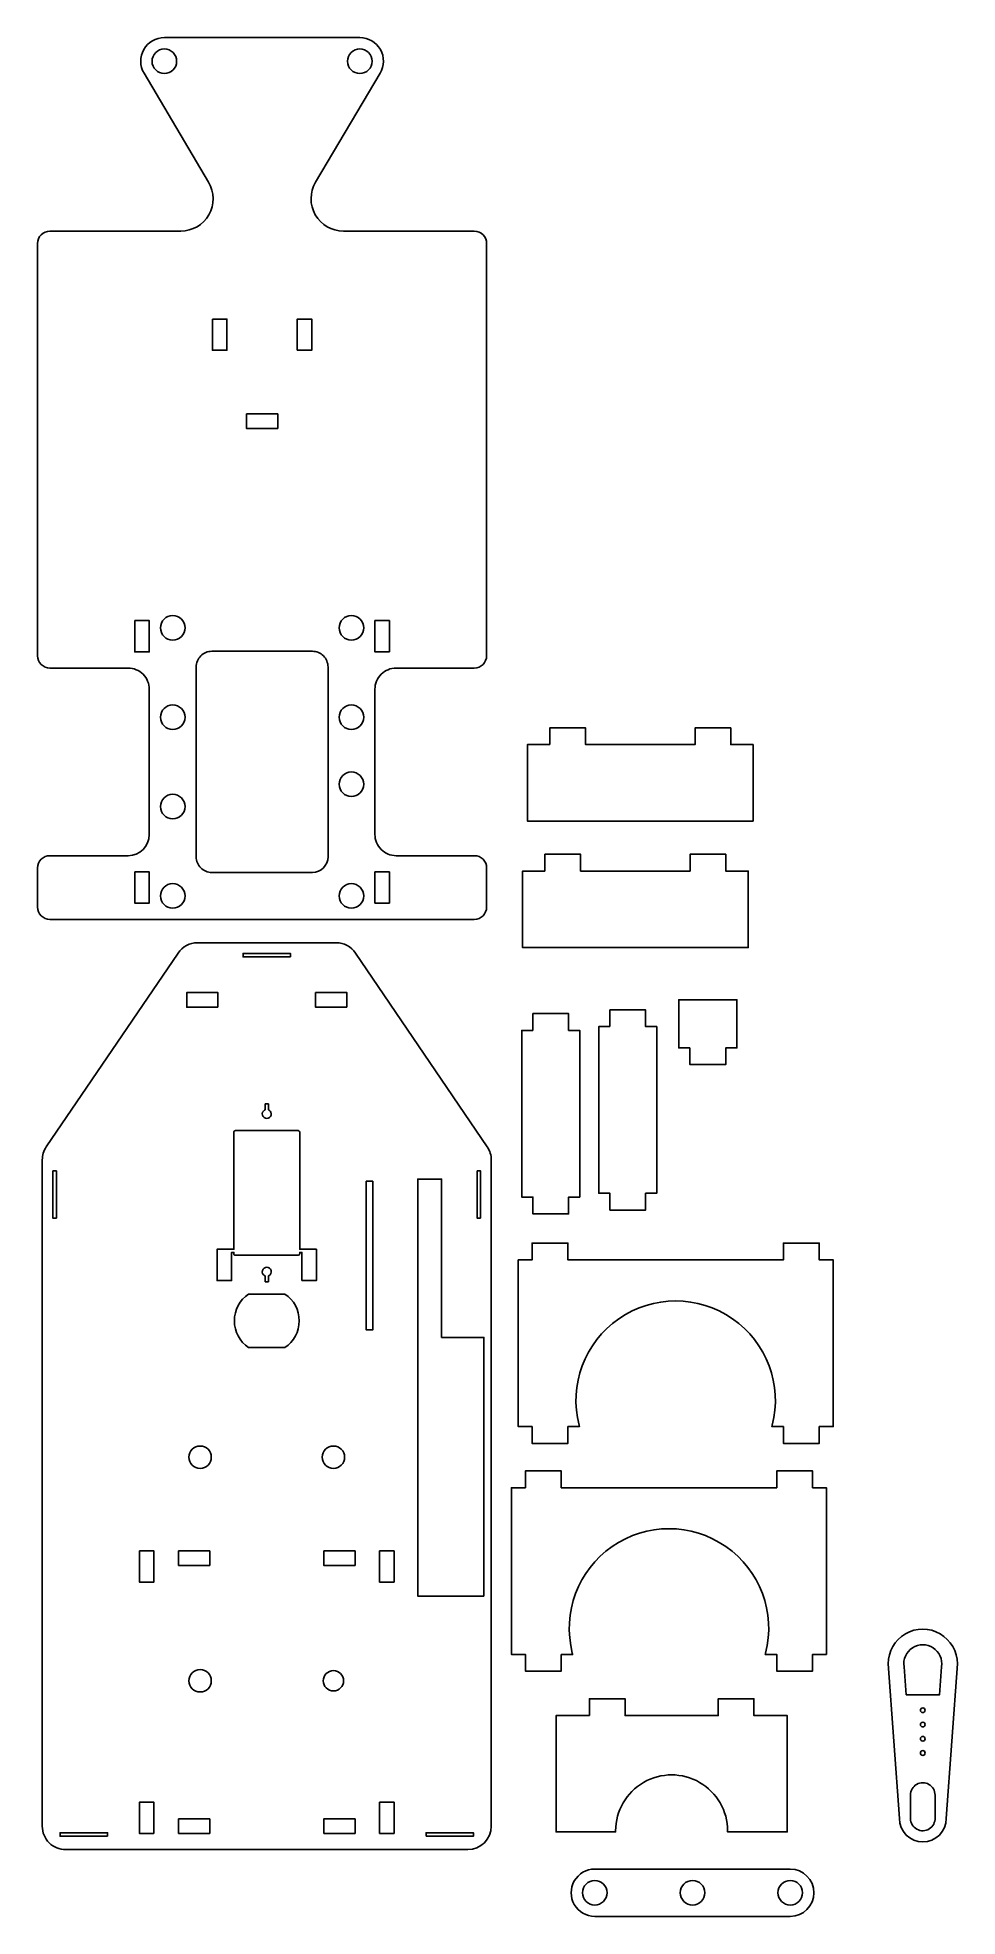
# Model space of a CAD drawing. Extents: x -280 to -116, y -155 to 182.
import ezdxf

# ---------------------------------------------------------------- set-up
doc = ezdxf.new("R2010")
doc.units = 0
doc.layers.get('0').update_dxf_attribs({"linetype": 'CONTINUOUS'})

msp = doc.modelspace()

# ---------------------------------------------------------------- linework, layer by layer
at = {"color": 250}
for points, knots in [([(-249.6472, 155.7154), (-249.6472, 155.7154), (-261.2121, 175.223), (-261.2121, 175.223), (-261.9881, 176.5319), (-262.0022, 178.1569), (-261.249, 179.479), (-260.4957, 180.8012), (-259.0909, 181.6177), (-257.5692, 181.6177), (-257.5692, 181.6177), (-222.5692, 181.6177), (-222.5692, 181.6177), (-221.0475, 181.6177), (-219.6427, 180.8012), (-218.8894, 179.479), (-218.1362, 178.1569), (-218.1503, 176.5319), (-218.9263, 175.223), (-218.9263, 175.223), (-230.4912, 155.7155), (-230.4912, 155.7155), (-231.5539, 153.9229), (-231.5732, 151.6974), (-230.5416, 149.8867), (-229.51, 148.0758), (-227.5861, 146.9577), (-225.502, 146.9577), (-225.502, 146.9577), (-202.0692, 146.9577), (-202.0692, 146.9577), (-201.4858, 146.9577), (-200.9261, 146.7259), (-200.5136, 146.3133), (-200.101, 145.9008), (-199.8692, 145.3411), (-199.8692, 144.7577), (-199.8692, 144.7577), (-199.8692, 70.9177), (-199.8692, 70.9177), (-199.8692, 69.7028), (-200.8543, 68.7177), (-202.0692, 68.7177), (-202.0692, 68.7177), (-216.0692, 68.7177), (-216.0692, 68.7177), (-217.077, 68.7177), (-218.0436, 68.3173), (-218.7563, 67.6047), (-219.4689, 66.8921), (-219.8692, 65.9254), (-219.8692, 64.9177), (-219.8692, 64.9177), (-219.8692, 38.9177), (-219.8692, 38.9177), (-219.8692, 37.9099), (-219.4689, 36.9433), (-218.7563, 36.2307), (-218.0436, 35.5181), (-217.077, 35.1177), (-216.0692, 35.1177), (-216.0692, 35.1177), (-202.0692, 35.1177), (-202.0692, 35.1177), (-201.4858, 35.1177), (-200.9261, 34.8859), (-200.5136, 34.4733), (-200.101, 34.0608), (-199.8692, 33.5011), (-199.8692, 32.9177), (-199.8692, 32.9177), (-199.8692, 25.9177), (-199.8692, 25.9177), (-199.8692, 24.7028), (-200.8543, 23.7177), (-202.0692, 23.7177), (-202.0692, 23.7177), (-278.0692, 23.7177), (-278.0692, 23.7177), (-278.6527, 23.7177), (-279.2122, 23.9495), (-279.6248, 24.3621), (-280.0374, 24.7747), (-280.2692, 25.3342), (-280.2692, 25.9177), (-280.2692, 25.9177), (-280.2692, 32.9177), (-280.2692, 32.9177), (-280.2692, 33.5011), (-280.0374, 34.0607), (-279.6248, 34.4733), (-279.2123, 34.8859), (-278.6527, 35.1177), (-278.0692, 35.1177), (-278.0692, 35.1177), (-264.0692, 35.1177), (-264.0692, 35.1177), (-261.9704, 35.1177), (-260.2692, 36.8189), (-260.2692, 38.9177), (-260.2692, 38.9177), (-260.2692, 64.9177), (-260.2692, 64.9177), (-260.2692, 65.9254), (-260.6697, 66.8921), (-261.3822, 67.6047), (-262.0948, 68.3172), (-263.0615, 68.7177), (-264.0692, 68.7177), (-264.0692, 68.7177), (-278.0692, 68.7177), (-278.0692, 68.7177), (-278.6527, 68.7177), (-279.2122, 68.9495), (-279.6248, 69.3621), (-280.0374, 69.7747), (-280.2692, 70.3342), (-280.2692, 70.9177), (-280.2692, 70.9177), (-280.2692, 144.7577), (-280.2692, 144.7577), (-280.2692, 145.3411), (-280.0374, 145.9007), (-279.6248, 146.3133), (-279.2123, 146.7259), (-278.6527, 146.9577), (-278.0692, 146.9577), (-278.0692, 146.9577), (-254.6364, 146.9577), (-254.6364, 146.9577), (-252.5523, 146.9577), (-250.6285, 148.0759), (-249.5969, 149.8867), (-248.5654, 151.6974), (-248.5845, 153.9229), (-249.6472, 155.7154)], [0, 0, 0, 0, 0.02222222, 0.02222222, 0.02222222, 0.04444444, 0.04444444, 0.04444444, 0.06666667, 0.06666667, 0.06666667, 0.08888889, 0.08888889, 0.08888889, 0.11111111, 0.11111111, 0.11111111, 0.13333333, 0.13333333, 0.13333333, 0.15555556, 0.15555556, 0.15555556, 0.17777778, 0.17777778, 0.17777778, 0.2, 0.2, 0.2, 0.22222222, 0.22222222, 0.22222222, 0.24444444, 0.24444444, 0.24444444, 0.26666667, 0.26666667, 0.26666667, 0.28888889, 0.28888889, 0.28888889, 0.31111111, 0.31111111, 0.31111111, 0.33333333, 0.33333333, 0.33333333, 0.35555556, 0.35555556, 0.35555556, 0.37777778, 0.37777778, 0.37777778, 0.4, 0.4, 0.4, 0.42222222, 0.42222222, 0.42222222, 0.44444444, 0.44444444, 0.44444444, 0.46666667, 0.46666667, 0.46666667, 0.48888889, 0.48888889, 0.48888889, 0.51111111, 0.51111111, 0.51111111, 0.53333333, 0.53333333, 0.53333333, 0.55555556, 0.55555556, 0.55555556, 0.57777778, 0.57777778, 0.57777778, 0.6, 0.6, 0.6, 0.62222222, 0.62222222, 0.62222222, 0.64444444, 0.64444444, 0.64444444, 0.66666667, 0.66666667, 0.66666667, 0.68888889, 0.68888889, 0.68888889, 0.71111111, 0.71111111, 0.71111111, 0.73333333, 0.73333333, 0.73333333, 0.75555556, 0.75555556, 0.75555556, 0.77777778, 0.77777778, 0.77777778, 0.8, 0.8, 0.8, 0.82222222, 0.82222222, 0.82222222, 0.84444444, 0.84444444, 0.84444444, 0.86666667, 0.86666667, 0.86666667, 0.88888889, 0.88888889, 0.88888889, 0.91111111, 0.91111111, 0.91111111, 0.93333333, 0.93333333, 0.93333333, 0.95555556, 0.95555556, 0.95555556, 0.97777778, 0.97777778, 0.97777778, 1, 1, 1, 1]), ([(-255.3692, 177.3827), (-255.3692, 178.5978), (-256.3541, 179.5827), (-257.5692, 179.5827), (-258.7843, 179.5827), (-259.7692, 178.5978), (-259.7692, 177.3827), (-259.7692, 176.1676), (-258.7843, 175.1827), (-257.5692, 175.1827), (-256.3541, 175.1827), (-255.3692, 176.1676), (-255.3692, 177.3827)], [0, 0, 0, 0, 0.25, 0.25, 0.25, 0.5, 0.5, 0.5, 0.75, 0.75, 0.75, 1, 1, 1, 1]), ([(-220.3692, 177.3827), (-220.3692, 178.5978), (-221.3541, 179.5827), (-222.5692, 179.5827), (-223.7843, 179.5827), (-224.7692, 178.5978), (-224.7692, 177.3827), (-224.7692, 176.1676), (-223.7843, 175.1827), (-222.5692, 175.1827), (-221.3541, 175.1827), (-220.3692, 176.1676), (-220.3692, 177.3827)], [0, 0, 0, 0, 0.25, 0.25, 0.25, 0.5, 0.5, 0.5, 0.75, 0.75, 0.75, 1, 1, 1, 1]), ([(-248.9692, 131.2177), (-248.9692, 131.2177), (-248.9692, 125.6177), (-248.9692, 125.6177), (-248.9692, 125.6177), (-246.3692, 125.6177), (-246.3692, 125.6177), (-246.3692, 125.6177), (-246.3692, 131.2177), (-246.3692, 131.2177), (-246.3692, 131.2177), (-248.9692, 131.2177), (-248.9692, 131.2177)], [0, 0, 0, 0, 0.25, 0.25, 0.25, 0.5, 0.5, 0.5, 0.75, 0.75, 0.75, 1, 1, 1, 1]), ([(-233.7692, 125.6177), (-233.7692, 125.6177), (-231.1692, 125.6177), (-231.1692, 125.6177), (-231.1692, 125.6177), (-231.1692, 131.2177), (-231.1692, 131.2177), (-231.1692, 131.2177), (-233.7692, 131.2177), (-233.7692, 131.2177), (-233.7692, 131.2177), (-233.7692, 125.6177), (-233.7692, 125.6177)], [0, 0, 0, 0, 0.25, 0.25, 0.25, 0.5, 0.5, 0.5, 0.75, 0.75, 0.75, 1, 1, 1, 1]), ([(-242.8692, 114.2177), (-242.8692, 114.2177), (-242.8692, 111.6177), (-242.8692, 111.6177), (-242.8692, 111.6177), (-237.2692, 111.6177), (-237.2692, 111.6177), (-237.2692, 111.6177), (-237.2692, 114.2177), (-237.2692, 114.2177), (-237.2692, 114.2177), (-242.8692, 114.2177), (-242.8692, 114.2177)], [0, 0, 0, 0, 0.25, 0.25, 0.25, 0.5, 0.5, 0.5, 0.75, 0.75, 0.75, 1, 1, 1, 1]), ([(-253.8692, 75.9177), (-253.8692, 77.1328), (-254.8541, 78.1177), (-256.0692, 78.1177), (-257.2843, 78.1177), (-258.2692, 77.1328), (-258.2692, 75.9177), (-258.2692, 74.7026), (-257.2843, 73.7177), (-256.0692, 73.7177), (-254.8541, 73.7177), (-253.8692, 74.7026), (-253.8692, 75.9177)], [0, 0, 0, 0, 0.25, 0.25, 0.25, 0.5, 0.5, 0.5, 0.75, 0.75, 0.75, 1, 1, 1, 1]), ([(-221.8692, 75.9177), (-221.8692, 77.1328), (-222.8541, 78.1177), (-224.0692, 78.1177), (-225.2843, 78.1177), (-226.2692, 77.1328), (-226.2692, 75.9177), (-226.2692, 74.7026), (-225.2843, 73.7177), (-224.0692, 73.7177), (-222.8541, 73.7177), (-221.8692, 74.7026), (-221.8692, 75.9177)], [0, 0, 0, 0, 0.25, 0.25, 0.25, 0.5, 0.5, 0.5, 0.75, 0.75, 0.75, 1, 1, 1, 1]), ([(-262.8692, 77.2177), (-262.8692, 77.2177), (-262.8692, 71.6177), (-262.8692, 71.6177), (-262.8692, 71.6177), (-260.2692, 71.6177), (-260.2692, 71.6177), (-260.2692, 71.6177), (-260.2692, 77.2177), (-260.2692, 77.2177), (-260.2692, 77.2177), (-262.8692, 77.2177), (-262.8692, 77.2177)], [0, 0, 0, 0, 0.25, 0.25, 0.25, 0.5, 0.5, 0.5, 0.75, 0.75, 0.75, 1, 1, 1, 1]), ([(-217.2692, 71.6177), (-217.2692, 71.6177), (-217.2692, 77.2177), (-217.2692, 77.2177), (-217.2692, 77.2177), (-219.8692, 77.2177), (-219.8692, 77.2177), (-219.8692, 77.2177), (-219.8692, 71.6177), (-219.8692, 71.6177), (-219.8692, 71.6177), (-217.2692, 71.6177), (-217.2692, 71.6177)], [0, 0, 0, 0, 0.25, 0.25, 0.25, 0.5, 0.5, 0.5, 0.75, 0.75, 0.75, 1, 1, 1, 1]), ([(-251.8692, 68.9177), (-251.8692, 68.9177), (-251.8692, 34.9177), (-251.8692, 34.9177), (-251.8692, 34.1751), (-251.5743, 33.4629), (-251.0492, 32.9378), (-250.524, 32.4127), (-249.8119, 32.1177), (-249.0692, 32.1177), (-249.0692, 32.1177), (-231.0692, 32.1177), (-231.0692, 32.1177), (-229.5227, 32.1177), (-228.2692, 33.3712), (-228.2692, 34.9177), (-228.2692, 34.9177), (-228.2692, 68.9177), (-228.2692, 68.9177), (-228.2692, 69.6602), (-228.5643, 70.3725), (-229.0893, 70.8976), (-229.6144, 71.4226), (-230.3267, 71.7177), (-231.0692, 71.7177), (-231.0692, 71.7177), (-249.0692, 71.7177), (-249.0692, 71.7177), (-249.8118, 71.7177), (-250.524, 71.4227), (-251.0492, 70.8976), (-251.5743, 70.3725), (-251.8692, 69.6602), (-251.8692, 68.9177)], [0, 0, 0, 0, 0.09090909, 0.09090909, 0.09090909, 0.18181818, 0.18181818, 0.18181818, 0.27272727, 0.27272727, 0.27272727, 0.36363636, 0.36363636, 0.36363636, 0.45454545, 0.45454545, 0.45454545, 0.54545455, 0.54545455, 0.54545455, 0.63636364, 0.63636364, 0.63636364, 0.72727273, 0.72727273, 0.72727273, 0.81818182, 0.81818182, 0.81818182, 0.90909091, 0.90909091, 0.90909091, 1, 1, 1, 1]), ([(-253.8692, 59.9177), (-253.8692, 61.1328), (-254.8541, 62.1177), (-256.0692, 62.1177), (-257.2843, 62.1177), (-258.2692, 61.1328), (-258.2692, 59.9177), (-258.2692, 58.7026), (-257.2843, 57.7177), (-256.0692, 57.7177), (-254.8541, 57.7177), (-253.8692, 58.7026), (-253.8692, 59.9177)], [0, 0, 0, 0, 0.25, 0.25, 0.25, 0.5, 0.5, 0.5, 0.75, 0.75, 0.75, 1, 1, 1, 1]), ([(-221.8692, 59.9177), (-221.8692, 61.1328), (-222.8541, 62.1177), (-224.0692, 62.1177), (-225.2843, 62.1177), (-226.2692, 61.1328), (-226.2692, 59.9177), (-226.2692, 58.7026), (-225.2843, 57.7177), (-224.0692, 57.7177), (-222.8541, 57.7177), (-221.8692, 58.7026), (-221.8692, 59.9177)], [0, 0, 0, 0, 0.25, 0.25, 0.25, 0.5, 0.5, 0.5, 0.75, 0.75, 0.75, 1, 1, 1, 1]), ([(-188.5549, 55.0048), (-188.5549, 55.0048), (-188.5549, 58.0048), (-188.5549, 58.0048), (-188.5549, 58.0048), (-182.1549, 58.0048), (-182.1549, 58.0048), (-182.1549, 58.0048), (-182.1549, 55.0048), (-182.1549, 55.0048), (-182.1549, 55.0048), (-162.5549, 55.0048), (-162.5549, 55.0048), (-162.5549, 55.0048), (-162.5549, 58.0048), (-162.5549, 58.0048), (-162.5549, 58.0048), (-156.1549, 58.0048), (-156.1549, 58.0048), (-156.1549, 58.0048), (-156.1549, 55.0048), (-156.1549, 55.0048), (-156.1549, 55.0048), (-152.1549, 55.0048), (-152.1549, 55.0048), (-152.1549, 55.0048), (-152.1549, 41.3048), (-152.1549, 41.3048), (-152.1549, 41.3048), (-192.5549, 41.3048), (-192.5549, 41.3048), (-192.5549, 41.3048), (-192.5549, 55.0048), (-192.5549, 55.0048), (-192.5549, 55.0048), (-188.5549, 55.0048), (-188.5549, 55.0048)], [0, 0, 0, 0, 0.08333333, 0.08333333, 0.08333333, 0.16666667, 0.16666667, 0.16666667, 0.25, 0.25, 0.25, 0.33333333, 0.33333333, 0.33333333, 0.41666667, 0.41666667, 0.41666667, 0.5, 0.5, 0.5, 0.58333333, 0.58333333, 0.58333333, 0.66666667, 0.66666667, 0.66666667, 0.75, 0.75, 0.75, 0.83333333, 0.83333333, 0.83333333, 0.91666667, 0.91666667, 0.91666667, 1, 1, 1, 1]), ([(-221.8692, 47.9177), (-221.8692, 49.1328), (-222.8541, 50.1177), (-224.0692, 50.1177), (-225.2843, 50.1177), (-226.2692, 49.1328), (-226.2692, 47.9177), (-226.2692, 46.7026), (-225.2843, 45.7177), (-224.0692, 45.7177), (-222.8541, 45.7177), (-221.8692, 46.7026), (-221.8692, 47.9177)], [0, 0, 0, 0, 0.25, 0.25, 0.25, 0.5, 0.5, 0.5, 0.75, 0.75, 0.75, 1, 1, 1, 1]), ([(-253.8692, 43.9177), (-253.8692, 45.1328), (-254.8541, 46.1177), (-256.0692, 46.1177), (-257.2843, 46.1177), (-258.2692, 45.1328), (-258.2692, 43.9177), (-258.2692, 42.7026), (-257.2843, 41.7177), (-256.0692, 41.7177), (-254.8541, 41.7177), (-253.8692, 42.7026), (-253.8692, 43.9177)], [0, 0, 0, 0, 0.25, 0.25, 0.25, 0.5, 0.5, 0.5, 0.75, 0.75, 0.75, 1, 1, 1, 1]), ([(-189.438, 32.3743), (-189.438, 32.3743), (-189.438, 35.3743), (-189.438, 35.3743), (-189.438, 35.3743), (-183.038, 35.3743), (-183.038, 35.3743), (-183.038, 35.3743), (-183.038, 32.3743), (-183.038, 32.3743), (-183.038, 32.3743), (-163.438, 32.3743), (-163.438, 32.3743), (-163.438, 32.3743), (-163.438, 35.3743), (-163.438, 35.3743), (-163.438, 35.3743), (-157.038, 35.3743), (-157.038, 35.3743), (-157.038, 35.3743), (-157.038, 32.3743), (-157.038, 32.3743), (-157.038, 32.3743), (-153.038, 32.3743), (-153.038, 32.3743), (-153.038, 32.3743), (-153.038, 18.6743), (-153.038, 18.6743), (-153.038, 18.6743), (-193.438, 18.6743), (-193.438, 18.6743), (-193.438, 18.6743), (-193.438, 32.3743), (-193.438, 32.3743), (-193.438, 32.3743), (-189.438, 32.3743), (-189.438, 32.3743)], [0, 0, 0, 0, 0.08333333, 0.08333333, 0.08333333, 0.16666667, 0.16666667, 0.16666667, 0.25, 0.25, 0.25, 0.33333333, 0.33333333, 0.33333333, 0.41666667, 0.41666667, 0.41666667, 0.5, 0.5, 0.5, 0.58333333, 0.58333333, 0.58333333, 0.66666667, 0.66666667, 0.66666667, 0.75, 0.75, 0.75, 0.83333333, 0.83333333, 0.83333333, 0.91666667, 0.91666667, 0.91666667, 1, 1, 1, 1]), ([(-262.8692, 32.2177), (-262.8692, 32.2177), (-262.8692, 26.6177), (-262.8692, 26.6177), (-262.8692, 26.6177), (-260.2692, 26.6177), (-260.2692, 26.6177), (-260.2692, 26.6177), (-260.2692, 32.2177), (-260.2692, 32.2177), (-260.2692, 32.2177), (-262.8692, 32.2177), (-262.8692, 32.2177)], [0, 0, 0, 0, 0.25, 0.25, 0.25, 0.5, 0.5, 0.5, 0.75, 0.75, 0.75, 1, 1, 1, 1]), ([(-217.2692, 32.2177), (-217.2692, 32.2177), (-219.8692, 32.2177), (-219.8692, 32.2177), (-219.8692, 32.2177), (-219.8692, 26.6177), (-219.8692, 26.6177), (-219.8692, 26.6177), (-217.2692, 26.6177), (-217.2692, 26.6177), (-217.2692, 26.6177), (-217.2692, 32.2177), (-217.2692, 32.2177)], [0, 0, 0, 0, 0.25, 0.25, 0.25, 0.5, 0.5, 0.5, 0.75, 0.75, 0.75, 1, 1, 1, 1]), ([(-253.8692, 27.9177), (-253.8692, 29.1328), (-254.8541, 30.1177), (-256.0692, 30.1177), (-257.2843, 30.1177), (-258.2692, 29.1328), (-258.2692, 27.9177), (-258.2692, 26.7026), (-257.2843, 25.7177), (-256.0692, 25.7177), (-254.8541, 25.7177), (-253.8692, 26.7026), (-253.8692, 27.9177)], [0, 0, 0, 0, 0.25, 0.25, 0.25, 0.5, 0.5, 0.5, 0.75, 0.75, 0.75, 1, 1, 1, 1]), ([(-221.8692, 27.9177), (-221.8692, 29.1328), (-222.8541, 30.1177), (-224.0692, 30.1177), (-225.2843, 30.1177), (-226.2692, 29.1328), (-226.2692, 27.9177), (-226.2692, 26.7026), (-225.2843, 25.7177), (-224.0692, 25.7177), (-222.8541, 25.7177), (-221.8692, 26.7026), (-221.8692, 27.9177)], [0, 0, 0, 0, 0.25, 0.25, 0.25, 0.5, 0.5, 0.5, 0.75, 0.75, 0.75, 1, 1, 1, 1]), ([(-203.2296, -142.8695), (-203.2296, -142.8695), (-275.2296, -142.8695), (-275.2296, -142.8695), (-276.3434, -142.8695), (-277.4118, -142.427), (-278.1994, -141.6394), (-278.9871, -140.8518), (-279.4296, -139.7834), (-279.4296, -138.6695), (-279.4296, -138.6695), (-279.4296, -19.3602), (-279.4296, -19.3602), (-279.4296, -18.5184), (-279.1764, -17.6955), (-278.7032, -16.9993), (-278.7032, -16.9993), (-255.1254, 17.6913), (-255.1254, 17.6913), (-254.3435, 18.8417), (-253.0428, 19.5305), (-251.6518, 19.5305), (-251.6518, 19.5305), (-226.8074, 19.5305), (-226.8074, 19.5305), (-225.4164, 19.5305), (-224.1156, 18.8418), (-223.3337, 17.6913), (-223.3337, 17.6913), (-199.756, -16.9993), (-199.756, -16.9993), (-199.2828, -17.6955), (-199.0296, -18.5184), (-199.0296, -19.3602), (-199.0296, -19.3602), (-199.0296, -138.6695), (-199.0296, -138.6695), (-199.0296, -140.989), (-200.9101, -142.8695), (-203.2296, -142.8695)], [0, 0, 0, 0, 0.07692308, 0.07692308, 0.07692308, 0.15384615, 0.15384615, 0.15384615, 0.23076923, 0.23076923, 0.23076923, 0.30769231, 0.30769231, 0.30769231, 0.38461538, 0.38461538, 0.38461538, 0.46153846, 0.46153846, 0.46153846, 0.53846154, 0.53846154, 0.53846154, 0.61538462, 0.61538462, 0.61538462, 0.69230769, 0.69230769, 0.69230769, 0.76923077, 0.76923077, 0.76923077, 0.84615385, 0.84615385, 0.84615385, 0.92307692, 0.92307692, 0.92307692, 1, 1, 1, 1]), ([(-234.9846, 17.0005), (-234.9846, 17.0005), (-234.9846, 17.6205), (-234.9846, 17.6205), (-234.9846, 17.6205), (-243.4746, 17.6205), (-243.4746, 17.6205), (-243.4746, 17.6205), (-243.4746, 17.0005), (-243.4746, 17.0005), (-243.4746, 17.0005), (-234.9846, 17.0005), (-234.9846, 17.0005)], [0, 0, 0, 0, 0.25, 0.25, 0.25, 0.5, 0.5, 0.5, 0.75, 0.75, 0.75, 1, 1, 1, 1]), ([(-247.9696, 7.9905), (-247.9696, 7.9905), (-247.9696, 10.5905), (-247.9696, 10.5905), (-247.9696, 10.5905), (-253.5696, 10.5905), (-253.5696, 10.5905), (-253.5696, 10.5905), (-253.5696, 7.9905), (-253.5696, 7.9905), (-253.5696, 7.9905), (-247.9696, 7.9905), (-247.9696, 7.9905)], [0, 0, 0, 0, 0.25, 0.25, 0.25, 0.5, 0.5, 0.5, 0.75, 0.75, 0.75, 1, 1, 1, 1]), ([(-224.8896, 7.9905), (-224.8896, 7.9905), (-224.8896, 10.5905), (-224.8896, 10.5905), (-224.8896, 10.5905), (-230.4896, 10.5905), (-230.4896, 10.5905), (-230.4896, 10.5905), (-230.4896, 7.9905), (-230.4896, 7.9905), (-230.4896, 7.9905), (-224.8896, 7.9905), (-224.8896, 7.9905)], [0, 0, 0, 0, 0.25, 0.25, 0.25, 0.5, 0.5, 0.5, 0.75, 0.75, 0.75, 1, 1, 1, 1]), ([(-191.5858, 3.8339), (-191.5858, 3.8339), (-191.5858, 6.8339), (-191.5858, 6.8339), (-191.5858, 6.8339), (-185.1858, 6.8339), (-185.1858, 6.8339), (-185.1858, 6.8339), (-185.1858, 3.8339), (-185.1858, 3.8339), (-185.1858, 3.8339), (-183.1858, 3.8339), (-183.1858, 3.8339), (-183.1858, 3.8339), (-183.1858, -26.0161), (-183.1858, -26.0161), (-183.1858, -26.0161), (-185.1858, -26.0161), (-185.1858, -26.0161), (-185.1858, -26.0161), (-185.1858, -29.0161), (-185.1858, -29.0161), (-185.1858, -29.0161), (-191.5858, -29.0161), (-191.5858, -29.0161), (-191.5858, -29.0161), (-191.5858, -26.0161), (-191.5858, -26.0161), (-191.5858, -26.0161), (-193.5858, -26.0161), (-193.5858, -26.0161), (-193.5858, -26.0161), (-193.5858, 3.8339), (-193.5858, 3.8339), (-193.5858, 3.8339), (-191.5858, 3.8339), (-191.5858, 3.8339)], [0, 0, 0, 0, 0.08333333, 0.08333333, 0.08333333, 0.16666667, 0.16666667, 0.16666667, 0.25, 0.25, 0.25, 0.33333333, 0.33333333, 0.33333333, 0.41666667, 0.41666667, 0.41666667, 0.5, 0.5, 0.5, 0.58333333, 0.58333333, 0.58333333, 0.66666667, 0.66666667, 0.66666667, 0.75, 0.75, 0.75, 0.83333333, 0.83333333, 0.83333333, 0.91666667, 0.91666667, 0.91666667, 1, 1, 1, 1]), ([(-177.7938, 4.5097), (-177.7938, 4.5097), (-177.7938, 7.5097), (-177.7938, 7.5097), (-177.7938, 7.5097), (-171.3938, 7.5097), (-171.3938, 7.5097), (-171.3938, 7.5097), (-171.3938, 4.5097), (-171.3938, 4.5097), (-171.3938, 4.5097), (-169.3938, 4.5097), (-169.3938, 4.5097), (-169.3938, 4.5097), (-169.3938, -25.3403), (-169.3938, -25.3403), (-169.3938, -25.3403), (-171.3938, -25.3403), (-171.3938, -25.3403), (-171.3938, -25.3403), (-171.3938, -28.3403), (-171.3938, -28.3403), (-171.3938, -28.3403), (-177.7938, -28.3403), (-177.7938, -28.3403), (-177.7938, -28.3403), (-177.7938, -25.3403), (-177.7938, -25.3403), (-177.7938, -25.3403), (-179.7938, -25.3403), (-179.7938, -25.3403), (-179.7938, -25.3403), (-179.7938, 4.5097), (-179.7938, 4.5097), (-179.7938, 4.5097), (-177.7938, 4.5097), (-177.7938, 4.5097)], [0, 0, 0, 0, 0.08333333, 0.08333333, 0.08333333, 0.16666667, 0.16666667, 0.16666667, 0.25, 0.25, 0.25, 0.33333333, 0.33333333, 0.33333333, 0.41666667, 0.41666667, 0.41666667, 0.5, 0.5, 0.5, 0.58333333, 0.58333333, 0.58333333, 0.66666667, 0.66666667, 0.66666667, 0.75, 0.75, 0.75, 0.83333333, 0.83333333, 0.83333333, 0.91666667, 0.91666667, 0.91666667, 1, 1, 1, 1]), ([(-163.4537, 0.6976), (-163.4537, 0.6976), (-165.4537, 0.6976), (-165.4537, 0.6976), (-165.4537, 0.6976), (-165.4537, 9.3076), (-165.4537, 9.3076), (-165.4537, 9.3076), (-155.0537, 9.3076), (-155.0537, 9.3076), (-155.0537, 9.3076), (-155.0537, 0.6976), (-155.0537, 0.6976), (-155.0537, 0.6976), (-157.0537, 0.6976), (-157.0537, 0.6976), (-157.0537, 0.6976), (-157.0537, -2.3024), (-157.0537, -2.3024), (-157.0537, -2.3024), (-163.4537, -2.3024), (-163.4537, -2.3024), (-163.4537, -2.3024), (-163.4537, 0.6976), (-163.4537, 0.6976)], [0, 0, 0, 0, 0.125, 0.125, 0.125, 0.25, 0.25, 0.25, 0.375, 0.375, 0.375, 0.5, 0.5, 0.5, 0.625, 0.625, 0.625, 0.75, 0.75, 0.75, 0.875, 0.875, 0.875, 1, 1, 1, 1]), ([(-239.5296, -9.3395), (-239.5296, -9.3395), (-239.5296, -10.389), (-239.5296, -10.389), (-239.5296, -10.389), (-239.6296, -10.4467), (-239.6296, -10.4467), (-239.9432, -10.6277), (-240.096, -10.9968), (-240.0023, -11.3465), (-239.9086, -11.6963), (-239.5917, -11.9395), (-239.2296, -11.9395), (-238.8675, -11.9395), (-238.5506, -11.6963), (-238.4569, -11.3465), (-238.3632, -10.9968), (-238.516, -10.6277), (-238.8296, -10.4467), (-238.8296, -10.4467), (-238.9296, -10.389), (-238.9296, -10.389), (-238.9296, -10.389), (-238.9296, -9.3395), (-238.9296, -9.3395), (-238.9296, -9.3395), (-239.5296, -9.3395), (-239.5296, -9.3395)], [0, 0, 0, 0, 0.11111111, 0.11111111, 0.11111111, 0.22222222, 0.22222222, 0.22222222, 0.33333333, 0.33333333, 0.33333333, 0.44444444, 0.44444444, 0.44444444, 0.55555556, 0.55555556, 0.55555556, 0.66666667, 0.66666667, 0.66666667, 0.77777778, 0.77777778, 0.77777778, 0.88888889, 0.88888889, 0.88888889, 1, 1, 1, 1]), ([(-232.9296, -40.9695), (-232.9296, -40.9695), (-230.3296, -40.9695), (-230.3296, -40.9695), (-230.3296, -40.9695), (-230.3296, -35.3695), (-230.3296, -35.3695), (-230.3296, -35.3695), (-233.3296, -35.3695), (-233.3296, -35.3695), (-233.3296, -35.3695), (-233.3296, -14.4145), (-233.3296, -14.4145), (-233.3296, -14.335), (-233.3612, -14.2586), (-233.4174, -14.2024), (-233.4737, -14.1462), (-233.55, -14.1145), (-233.6296, -14.1145), (-233.6296, -14.1145), (-244.8296, -14.1145), (-244.8296, -14.1145), (-244.9092, -14.1145), (-244.9854, -14.1462), (-245.0417, -14.2024), (-245.0979, -14.2587), (-245.1296, -14.3349), (-245.1296, -14.4145), (-245.1296, -14.4145), (-245.1296, -35.3695), (-245.1296, -35.3695), (-245.1296, -35.3695), (-248.1296, -35.3695), (-248.1296, -35.3695), (-248.1296, -35.3695), (-248.1296, -40.9695), (-248.1296, -40.9695), (-248.1296, -40.9695), (-245.5296, -40.9695), (-245.5296, -40.9695), (-245.5296, -40.9695), (-245.5296, -35.9145), (-245.5296, -35.9145), (-245.5296, -35.9145), (-245.1296, -35.9145), (-245.1296, -35.9145), (-245.1296, -35.9145), (-245.1296, -36.1145), (-245.1296, -36.1145), (-245.1296, -36.1941), (-245.0979, -36.2704), (-245.0417, -36.3267), (-244.9855, -36.3829), (-244.9091, -36.4145), (-244.8296, -36.4145), (-244.8296, -36.4145), (-233.6296, -36.4145), (-233.6296, -36.4145), (-233.4638, -36.4145), (-233.3296, -36.2803), (-233.3296, -36.1145), (-233.3296, -36.1145), (-233.3296, -35.9145), (-233.3296, -35.9145), (-233.3296, -35.9145), (-232.9296, -35.9145), (-232.9296, -35.9145), (-232.9296, -35.9145), (-232.9296, -40.9695), (-232.9296, -40.9695)], [0, 0, 0, 0, 0.04347826, 0.04347826, 0.04347826, 0.08695652, 0.08695652, 0.08695652, 0.13043478, 0.13043478, 0.13043478, 0.17391304, 0.17391304, 0.17391304, 0.2173913, 0.2173913, 0.2173913, 0.26086957, 0.26086957, 0.26086957, 0.30434783, 0.30434783, 0.30434783, 0.34782609, 0.34782609, 0.34782609, 0.39130435, 0.39130435, 0.39130435, 0.43478261, 0.43478261, 0.43478261, 0.47826087, 0.47826087, 0.47826087, 0.52173913, 0.52173913, 0.52173913, 0.56521739, 0.56521739, 0.56521739, 0.60869565, 0.60869565, 0.60869565, 0.65217391, 0.65217391, 0.65217391, 0.69565217, 0.69565217, 0.69565217, 0.73913043, 0.73913043, 0.73913043, 0.7826087, 0.7826087, 0.7826087, 0.82608696, 0.82608696, 0.82608696, 0.86956522, 0.86956522, 0.86956522, 0.91304348, 0.91304348, 0.91304348, 0.95652174, 0.95652174, 0.95652174, 1, 1, 1, 1]), ([(-276.8996, -29.8195), (-276.8996, -29.8195), (-276.8996, -21.3295), (-276.8996, -21.3295), (-276.8996, -21.3295), (-277.5196, -21.3295), (-277.5196, -21.3295), (-277.5196, -21.3295), (-277.5196, -29.8195), (-277.5196, -29.8195), (-277.5196, -29.8195), (-276.8996, -29.8195), (-276.8996, -29.8195)], [0, 0, 0, 0, 0.25, 0.25, 0.25, 0.5, 0.5, 0.5, 0.75, 0.75, 0.75, 1, 1, 1, 1]), ([(-220.2496, -23.1919), (-220.2496, -23.1919), (-221.4196, -23.1919), (-221.4196, -23.1919), (-221.4196, -23.1919), (-221.4196, -49.7919), (-221.4196, -49.7919), (-221.4196, -49.7919), (-220.2496, -49.7919), (-220.2496, -49.7919), (-220.2496, -49.7919), (-220.2496, -23.1919), (-220.2496, -23.1919)], [0, 0, 0, 0, 0.25, 0.25, 0.25, 0.5, 0.5, 0.5, 0.75, 0.75, 0.75, 1, 1, 1, 1]), ([(-200.3596, -97.4695), (-200.3596, -97.4695), (-200.3596, -51.1495), (-200.3596, -51.1495), (-200.3596, -51.1495), (-207.9443, -51.1495), (-207.9443, -51.1495), (-207.9443, -51.1495), (-207.9443, -22.7895), (-207.9443, -22.7895), (-207.9443, -22.7895), (-212.1996, -22.7895), (-212.1996, -22.7895), (-212.1996, -22.7895), (-212.1996, -97.4695), (-212.1996, -97.4695), (-212.1996, -97.4695), (-200.3596, -97.4695), (-200.3596, -97.4695)], [0, 0, 0, 0, 0.16666667, 0.16666667, 0.16666667, 0.33333333, 0.33333333, 0.33333333, 0.5, 0.5, 0.5, 0.66666667, 0.66666667, 0.66666667, 0.83333333, 0.83333333, 0.83333333, 1, 1, 1, 1]), ([(-200.9396, -29.8195), (-200.9396, -29.8195), (-200.9396, -21.3295), (-200.9396, -21.3295), (-200.9396, -21.3295), (-201.5596, -21.3295), (-201.5596, -21.3295), (-201.5596, -21.3295), (-201.5596, -29.8195), (-201.5596, -29.8195), (-201.5596, -29.8195), (-200.9396, -29.8195), (-200.9396, -29.8195)], [0, 0, 0, 0, 0.25, 0.25, 0.25, 0.5, 0.5, 0.5, 0.75, 0.75, 0.75, 1, 1, 1, 1]), ([(-185.319, -67.1104), (-185.319, -67.1104), (-185.319, -70.1104), (-185.319, -70.1104), (-185.319, -70.1104), (-191.719, -70.1104), (-191.719, -70.1104), (-191.719, -70.1104), (-191.719, -67.1104), (-191.719, -67.1104), (-191.719, -67.1104), (-194.219, -67.1104), (-194.219, -67.1104), (-194.219, -67.1104), (-194.219, -37.2604), (-194.219, -37.2604), (-194.219, -37.2604), (-191.719, -37.2604), (-191.719, -37.2604), (-191.719, -37.2604), (-191.719, -34.2604), (-191.719, -34.2604), (-191.719, -34.2604), (-185.319, -34.2604), (-185.319, -34.2604), (-185.319, -34.2604), (-185.319, -37.2604), (-185.319, -37.2604), (-185.319, -37.2604), (-146.719, -37.2604), (-146.719, -37.2604), (-146.719, -37.2604), (-146.719, -34.2604), (-146.719, -34.2604), (-146.719, -34.2604), (-140.319, -34.2604), (-140.319, -34.2604), (-140.319, -34.2604), (-140.319, -37.2604), (-140.319, -37.2604), (-140.319, -37.2604), (-137.819, -37.2604), (-137.819, -37.2604), (-137.819, -37.2604), (-137.819, -67.1104), (-137.819, -67.1104), (-137.819, -67.1104), (-140.319, -67.1104), (-140.319, -67.1104), (-140.319, -67.1104), (-140.319, -70.1104), (-140.319, -70.1104), (-140.319, -70.1104), (-146.719, -70.1104), (-146.719, -70.1104), (-146.719, -70.1104), (-146.719, -67.1104), (-146.719, -67.1104), (-146.719, -67.1104), (-148.7762, -67.1104), (-148.7762, -67.1104), (-148.7762, -67.1104), (-148.7128, -66.8611), (-148.7128, -66.8611), (-146.8765, -59.6397), (-149.7173, -52.0371), (-155.8391, -47.7893), (-161.9609, -43.5415), (-170.0769, -43.5415), (-176.1988, -47.7892), (-182.3207, -52.037), (-185.1615, -59.6397), (-183.3252, -66.8611), (-183.3252, -66.8611), (-183.2618, -67.1104), (-183.2618, -67.1104), (-183.2618, -67.1104), (-185.319, -67.1104), (-185.319, -67.1104)], [0, 0, 0, 0, 0.03846154, 0.03846154, 0.03846154, 0.07692308, 0.07692308, 0.07692308, 0.11538462, 0.11538462, 0.11538462, 0.15384615, 0.15384615, 0.15384615, 0.19230769, 0.19230769, 0.19230769, 0.23076923, 0.23076923, 0.23076923, 0.26923077, 0.26923077, 0.26923077, 0.30769231, 0.30769231, 0.30769231, 0.34615385, 0.34615385, 0.34615385, 0.38461538, 0.38461538, 0.38461538, 0.42307692, 0.42307692, 0.42307692, 0.46153846, 0.46153846, 0.46153846, 0.5, 0.5, 0.5, 0.53846154, 0.53846154, 0.53846154, 0.57692308, 0.57692308, 0.57692308, 0.61538462, 0.61538462, 0.61538462, 0.65384615, 0.65384615, 0.65384615, 0.69230769, 0.69230769, 0.69230769, 0.73076923, 0.73076923, 0.73076923, 0.76923077, 0.76923077, 0.76923077, 0.80769231, 0.80769231, 0.80769231, 0.84615385, 0.84615385, 0.84615385, 0.88461538, 0.88461538, 0.88461538, 0.92307692, 0.92307692, 0.92307692, 0.96153846, 0.96153846, 0.96153846, 1, 1, 1, 1]), ([(-239.5296, -41.1895), (-239.5296, -41.1895), (-238.9296, -41.1895), (-238.9296, -41.1895), (-238.9296, -41.1895), (-238.9296, -40.14), (-238.9296, -40.14), (-238.9296, -40.14), (-238.8296, -40.0823), (-238.8296, -40.0823), (-238.516, -39.9012), (-238.3632, -39.5323), (-238.4569, -39.1825), (-238.5506, -38.8327), (-238.8675, -38.5895), (-239.2296, -38.5895), (-239.5917, -38.5895), (-239.9086, -38.8327), (-240.0023, -39.1825), (-240.096, -39.5323), (-239.9432, -39.9012), (-239.6296, -40.0823), (-239.6296, -40.0823), (-239.5296, -40.14), (-239.5296, -40.14), (-239.5296, -40.14), (-239.5296, -41.1895), (-239.5296, -41.1895)], [0, 0, 0, 0, 0.11111111, 0.11111111, 0.11111111, 0.22222222, 0.22222222, 0.22222222, 0.33333333, 0.33333333, 0.33333333, 0.44444444, 0.44444444, 0.44444444, 0.55555556, 0.55555556, 0.55555556, 0.66666667, 0.66666667, 0.66666667, 0.77777778, 0.77777778, 0.77777778, 0.88888889, 0.88888889, 0.88888889, 1, 1, 1, 1]), ([(-235.9738, -43.3695), (-235.9738, -43.3695), (-242.4853, -43.3695), (-242.4853, -43.3695), (-244.0755, -44.448), (-245.0296, -46.2455), (-245.0296, -48.1695), (-245.0296, -50.0935), (-244.0756, -51.891), (-242.4853, -52.9695), (-242.4853, -52.9695), (-235.9739, -52.9695), (-235.9739, -52.9695), (-234.3836, -51.891), (-233.4296, -50.0935), (-233.4296, -48.1695), (-233.4296, -46.2455), (-234.3837, -44.4481), (-235.9738, -43.3695)], [0, 0, 0, 0, 0.16666667, 0.16666667, 0.16666667, 0.33333333, 0.33333333, 0.33333333, 0.5, 0.5, 0.5, 0.66666667, 0.66666667, 0.66666667, 0.83333333, 0.83333333, 0.83333333, 1, 1, 1, 1]), ([(-249.1596, -72.5895), (-249.1596, -71.4849), (-250.055, -70.5895), (-251.1596, -70.5895), (-252.2642, -70.5895), (-253.1596, -71.4849), (-253.1596, -72.5895), (-253.1596, -73.6941), (-252.2642, -74.5895), (-251.1596, -74.5895), (-250.0549, -74.5895), (-249.1596, -73.6942), (-249.1596, -72.5895)], [0, 0, 0, 0, 0.25, 0.25, 0.25, 0.5, 0.5, 0.5, 0.75, 0.75, 0.75, 1, 1, 1, 1]), ([(-225.2996, -72.5895), (-225.2996, -71.4849), (-226.195, -70.5895), (-227.2996, -70.5895), (-228.4042, -70.5895), (-229.2996, -71.4849), (-229.2996, -72.5895), (-229.2996, -73.6941), (-228.4042, -74.5895), (-227.2996, -74.5895), (-226.1949, -74.5895), (-225.2996, -73.6942), (-225.2996, -72.5895)], [0, 0, 0, 0, 0.25, 0.25, 0.25, 0.5, 0.5, 0.5, 0.75, 0.75, 0.75, 1, 1, 1, 1]), ([(-186.5185, -107.9067), (-186.5185, -107.9067), (-186.5185, -110.9067), (-186.5185, -110.9067), (-186.5185, -110.9067), (-192.9185, -110.9067), (-192.9185, -110.9067), (-192.9185, -110.9067), (-192.9185, -107.9067), (-192.9185, -107.9067), (-192.9185, -107.9067), (-195.4185, -107.9067), (-195.4185, -107.9067), (-195.4185, -107.9067), (-195.4185, -78.0567), (-195.4185, -78.0567), (-195.4185, -78.0567), (-192.9185, -78.0567), (-192.9185, -78.0567), (-192.9185, -78.0567), (-192.9185, -75.0567), (-192.9185, -75.0567), (-192.9185, -75.0567), (-186.5185, -75.0567), (-186.5185, -75.0567), (-186.5185, -75.0567), (-186.5185, -78.0567), (-186.5185, -78.0567), (-186.5185, -78.0567), (-147.9185, -78.0567), (-147.9185, -78.0567), (-147.9185, -78.0567), (-147.9185, -75.0567), (-147.9185, -75.0567), (-147.9185, -75.0567), (-141.5185, -75.0567), (-141.5185, -75.0567), (-141.5185, -75.0567), (-141.5185, -78.0567), (-141.5185, -78.0567), (-141.5185, -78.0567), (-139.0185, -78.0567), (-139.0185, -78.0567), (-139.0185, -78.0567), (-139.0185, -107.9067), (-139.0185, -107.9067), (-139.0185, -107.9067), (-141.5185, -107.9067), (-141.5185, -107.9067), (-141.5185, -107.9067), (-141.5185, -110.9067), (-141.5185, -110.9067), (-141.5185, -110.9067), (-147.9185, -110.9067), (-147.9185, -110.9067), (-147.9185, -110.9067), (-147.9185, -107.9067), (-147.9185, -107.9067), (-147.9185, -107.9067), (-149.9757, -107.9067), (-149.9757, -107.9067), (-149.9757, -107.9067), (-149.9123, -107.6574), (-149.9123, -107.6574), (-148.0761, -100.436), (-150.9168, -92.8334), (-157.0387, -88.5856), (-163.1606, -84.3379), (-171.2765, -84.3378), (-177.3984, -88.5856), (-183.5202, -92.8334), (-186.361, -100.436), (-184.5248, -107.6574), (-184.5248, -107.6574), (-184.4614, -107.9067), (-184.4614, -107.9067), (-184.4614, -107.9067), (-186.5185, -107.9067), (-186.5185, -107.9067)], [0, 0, 0, 0, 0.03846154, 0.03846154, 0.03846154, 0.07692308, 0.07692308, 0.07692308, 0.11538462, 0.11538462, 0.11538462, 0.15384615, 0.15384615, 0.15384615, 0.19230769, 0.19230769, 0.19230769, 0.23076923, 0.23076923, 0.23076923, 0.26923077, 0.26923077, 0.26923077, 0.30769231, 0.30769231, 0.30769231, 0.34615385, 0.34615385, 0.34615385, 0.38461538, 0.38461538, 0.38461538, 0.42307692, 0.42307692, 0.42307692, 0.46153846, 0.46153846, 0.46153846, 0.5, 0.5, 0.5, 0.53846154, 0.53846154, 0.53846154, 0.57692308, 0.57692308, 0.57692308, 0.61538462, 0.61538462, 0.61538462, 0.65384615, 0.65384615, 0.65384615, 0.69230769, 0.69230769, 0.69230769, 0.73076923, 0.73076923, 0.73076923, 0.76923077, 0.76923077, 0.76923077, 0.80769231, 0.80769231, 0.80769231, 0.84615385, 0.84615385, 0.84615385, 0.88461538, 0.88461538, 0.88461538, 0.92307692, 0.92307692, 0.92307692, 0.96153846, 0.96153846, 0.96153846, 1, 1, 1, 1]), ([(-262.0296, -89.3695), (-262.0296, -89.3695), (-262.0296, -94.9695), (-262.0296, -94.9695), (-262.0296, -94.9695), (-259.4296, -94.9695), (-259.4296, -94.9695), (-259.4296, -94.9695), (-259.4296, -89.3695), (-259.4296, -89.3695), (-259.4296, -89.3695), (-262.0296, -89.3695), (-262.0296, -89.3695)], [0, 0, 0, 0, 0.25, 0.25, 0.25, 0.5, 0.5, 0.5, 0.75, 0.75, 0.75, 1, 1, 1, 1]), ([(-249.4296, -89.3695), (-249.4296, -89.3695), (-255.0296, -89.3695), (-255.0296, -89.3695), (-255.0296, -89.3695), (-255.0296, -91.9695), (-255.0296, -91.9695), (-255.0296, -91.9695), (-249.4296, -91.9695), (-249.4296, -91.9695), (-249.4296, -91.9695), (-249.4296, -89.3695), (-249.4296, -89.3695)], [0, 0, 0, 0, 0.25, 0.25, 0.25, 0.5, 0.5, 0.5, 0.75, 0.75, 0.75, 1, 1, 1, 1]), ([(-229.0296, -89.3695), (-229.0296, -89.3695), (-229.0296, -91.9695), (-229.0296, -91.9695), (-229.0296, -91.9695), (-223.4296, -91.9695), (-223.4296, -91.9695), (-223.4296, -91.9695), (-223.4296, -89.3695), (-223.4296, -89.3695), (-223.4296, -89.3695), (-229.0296, -89.3695), (-229.0296, -89.3695)], [0, 0, 0, 0, 0.25, 0.25, 0.25, 0.5, 0.5, 0.5, 0.75, 0.75, 0.75, 1, 1, 1, 1]), ([(-216.4296, -89.3695), (-216.4296, -89.3695), (-219.0296, -89.3695), (-219.0296, -89.3695), (-219.0296, -89.3695), (-219.0296, -94.9695), (-219.0296, -94.9695), (-219.0296, -94.9695), (-216.4296, -94.9695), (-216.4296, -94.9695), (-216.4296, -94.9695), (-216.4296, -89.3695), (-216.4296, -89.3695)], [0, 0, 0, 0, 0.25, 0.25, 0.25, 0.5, 0.5, 0.5, 0.75, 0.75, 0.75, 1, 1, 1, 1]), ([(-117.5716, -137.2948), (-117.5755, -139.611), (-119.4544, -141.4875), (-121.7716, -141.4875), (-124.0887, -141.4875), (-125.9677, -139.611), (-125.9716, -137.2948), (-125.9716, -137.2948), (-127.9716, -109.5947), (-127.9716, -109.5947), (-127.9716, -109.5947), (-127.9716, -109.5875), (-127.9716, -109.5875), (-127.9716, -107.3725), (-126.7899, -105.3257), (-124.8716, -104.2182), (-122.9533, -103.1107), (-120.5899, -103.1107), (-118.6716, -104.2182), (-116.7533, -105.3257), (-115.5716, -107.3725), (-115.5716, -109.5875), (-115.5716, -109.5875), (-115.5716, -109.5947), (-115.5716, -109.5947), (-115.5716, -109.5947), (-117.5716, -137.2948), (-117.5716, -137.2948)], [0, 0, 0, 0, 0.11111111, 0.11111111, 0.11111111, 0.22222222, 0.22222222, 0.22222222, 0.33333333, 0.33333333, 0.33333333, 0.44444444, 0.44444444, 0.44444444, 0.55555556, 0.55555556, 0.55555556, 0.66666667, 0.66666667, 0.66666667, 0.77777778, 0.77777778, 0.77777778, 0.88888889, 0.88888889, 0.88888889, 1, 1, 1, 1]), ([(-124.7394, -115.1625), (-124.7394, -115.1625), (-118.8038, -115.1625), (-118.8038, -115.1625), (-118.8038, -115.1625), (-118.4133, -110.1185), (-118.4133, -110.1185), (-118.4133, -110.1185), (-118.4121, -110.1108), (-118.4121, -110.1108), (-118.2062, -108.7886), (-118.7993, -107.4624), (-119.9222, -106.7345), (-121.0472, -106.0053), (-122.4958, -106.0051), (-123.6209, -106.7344), (-124.7438, -107.4623), (-125.3371, -108.7886), (-125.1311, -110.1108), (-125.1311, -110.1108), (-125.1299, -110.1185), (-125.1299, -110.1185), (-125.1299, -110.1185), (-124.7394, -115.1625), (-124.7394, -115.1625)], [0, 0, 0, 0, 0.125, 0.125, 0.125, 0.25, 0.25, 0.25, 0.375, 0.375, 0.375, 0.5, 0.5, 0.5, 0.625, 0.625, 0.625, 0.75, 0.75, 0.75, 0.875, 0.875, 0.875, 1, 1, 1, 1]), ([(-249.1596, -112.6295), (-249.1596, -111.5249), (-250.055, -110.6295), (-251.1596, -110.6295), (-252.2642, -110.6295), (-253.1596, -111.5249), (-253.1596, -112.6295), (-253.1596, -113.7341), (-252.2642, -114.6295), (-251.1596, -114.6295), (-250.0549, -114.6295), (-249.1596, -113.7342), (-249.1596, -112.6295)], [0, 0, 0, 0, 0.25, 0.25, 0.25, 0.5, 0.5, 0.5, 0.75, 0.75, 0.75, 1, 1, 1, 1]), ([(-225.4796, -112.6295), (-225.4796, -111.6243), (-226.2944, -110.8095), (-227.2996, -110.8095), (-228.3048, -110.8095), (-229.1196, -111.6243), (-229.1196, -112.6295), (-229.1196, -113.6347), (-228.3048, -114.4495), (-227.2996, -114.4495), (-226.2944, -114.4495), (-225.4796, -113.6347), (-225.4796, -112.6295)], [0, 0, 0, 0, 0.25, 0.25, 0.25, 0.5, 0.5, 0.5, 0.75, 0.75, 0.75, 1, 1, 1, 1]), ([(-181.4762, -118.8533), (-181.4762, -118.8533), (-181.4762, -115.8533), (-181.4762, -115.8533), (-181.4762, -115.8533), (-175.0762, -115.8533), (-175.0762, -115.8533), (-175.0762, -115.8533), (-175.0762, -118.8533), (-175.0762, -118.8533), (-175.0762, -118.8533), (-158.4062, -118.8533), (-158.4062, -118.8533), (-158.4062, -118.8533), (-158.4062, -115.8533), (-158.4062, -115.8533), (-158.4062, -115.8533), (-152.0062, -115.8533), (-152.0062, -115.8533), (-152.0062, -115.8533), (-152.0062, -118.8533), (-152.0062, -118.8533), (-152.0062, -118.8533), (-146.0412, -118.8533), (-146.0412, -118.8533), (-146.0412, -118.8533), (-146.0412, -139.7033), (-146.0412, -139.7033), (-146.0412, -139.7033), (-156.7162, -139.7033), (-156.7162, -139.7033), (-156.7162, -139.7033), (-156.7162, -139.5033), (-156.7162, -139.5033), (-156.7162, -135.9217), (-158.627, -132.6122), (-161.7287, -130.8214), (-164.8304, -129.0306), (-168.652, -129.0306), (-171.7537, -130.8214), (-174.8555, -132.6122), (-176.7662, -135.9217), (-176.7662, -139.5033), (-176.7662, -139.5033), (-176.7662, -139.7033), (-176.7662, -139.7033), (-176.7662, -139.7033), (-187.4412, -139.7033), (-187.4412, -139.7033), (-187.4412, -139.7033), (-187.4412, -118.8533), (-187.4412, -118.8533), (-187.4412, -118.8533), (-181.4762, -118.8533), (-181.4762, -118.8533)], [0, 0, 0, 0, 0.05555556, 0.05555556, 0.05555556, 0.11111111, 0.11111111, 0.11111111, 0.16666667, 0.16666667, 0.16666667, 0.22222222, 0.22222222, 0.22222222, 0.27777778, 0.27777778, 0.27777778, 0.33333333, 0.33333333, 0.33333333, 0.38888889, 0.38888889, 0.38888889, 0.44444444, 0.44444444, 0.44444444, 0.5, 0.5, 0.5, 0.55555556, 0.55555556, 0.55555556, 0.61111111, 0.61111111, 0.61111111, 0.66666667, 0.66666667, 0.66666667, 0.72222222, 0.72222222, 0.72222222, 0.77777778, 0.77777778, 0.77777778, 0.83333333, 0.83333333, 0.83333333, 0.88888889, 0.88888889, 0.88888889, 0.94444444, 0.94444444, 0.94444444, 1, 1, 1, 1]), ([(-121.3466, -117.9125), (-121.3466, -117.6777), (-121.5368, -117.4875), (-121.7716, -117.4875), (-122.0063, -117.4875), (-122.1966, -117.6778), (-122.1966, -117.9125), (-122.1966, -118.1473), (-122.0064, -118.3375), (-121.7716, -118.3375), (-121.5368, -118.3375), (-121.3466, -118.1473), (-121.3466, -117.9125)], [0, 0, 0, 0, 0.25, 0.25, 0.25, 0.5, 0.5, 0.5, 0.75, 0.75, 0.75, 1, 1, 1, 1]), ([(-121.3466, -120.4625), (-121.3466, -120.2277), (-121.5368, -120.0375), (-121.7716, -120.0375), (-122.0063, -120.0375), (-122.1966, -120.2278), (-122.1966, -120.4625), (-122.1966, -120.6973), (-122.0064, -120.8875), (-121.7716, -120.8875), (-121.5368, -120.8875), (-121.3466, -120.6973), (-121.3466, -120.4625)], [0, 0, 0, 0, 0.25, 0.25, 0.25, 0.5, 0.5, 0.5, 0.75, 0.75, 0.75, 1, 1, 1, 1]), ([(-121.3466, -123.0125), (-121.3466, -122.7777), (-121.5368, -122.5875), (-121.7716, -122.5875), (-122.0063, -122.5875), (-122.1966, -122.7778), (-122.1966, -123.0125), (-122.1966, -123.2473), (-122.0064, -123.4375), (-121.7716, -123.4375), (-121.5368, -123.4375), (-121.3466, -123.2473), (-121.3466, -123.0125)], [0, 0, 0, 0, 0.25, 0.25, 0.25, 0.5, 0.5, 0.5, 0.75, 0.75, 0.75, 1, 1, 1, 1]), ([(-121.3466, -125.5625), (-121.3466, -125.3277), (-121.5368, -125.1375), (-121.7716, -125.1375), (-122.0063, -125.1375), (-122.1966, -125.3278), (-122.1966, -125.5625), (-122.1966, -125.7973), (-122.0064, -125.9875), (-121.7716, -125.9875), (-121.5368, -125.9875), (-121.3466, -125.7973), (-121.3466, -125.5625)], [0, 0, 0, 0, 0.25, 0.25, 0.25, 0.5, 0.5, 0.5, 0.75, 0.75, 0.75, 1, 1, 1, 1]), ([(-123.9716, -137.2875), (-123.9716, -138.0872), (-123.5377, -138.8239), (-122.8382, -139.2117), (-122.1394, -139.5991), (-121.2834, -139.5767), (-120.6058, -139.1533), (-119.934, -138.7336), (-119.5331, -137.9636), (-119.5745, -137.1726), (-119.5745, -137.1726), (-119.5748, -137.1619), (-119.5748, -137.1619), (-119.5748, -137.1619), (-119.5716, -133.0873), (-119.5716, -133.0873), (-119.571, -132.3013), (-119.9911, -131.5752), (-120.6716, -131.1823), (-121.3523, -130.7893), (-122.1909, -130.7893), (-122.8716, -131.1823), (-123.5522, -131.5753), (-123.9716, -132.3016), (-123.9716, -133.0875), (-123.9716, -133.0875), (-123.9716, -137.2875), (-123.9716, -137.2875)], [0, 0, 0, 0, 0.11111111, 0.11111111, 0.11111111, 0.22222222, 0.22222222, 0.22222222, 0.33333333, 0.33333333, 0.33333333, 0.44444444, 0.44444444, 0.44444444, 0.55555556, 0.55555556, 0.55555556, 0.66666667, 0.66666667, 0.66666667, 0.77777778, 0.77777778, 0.77777778, 0.88888889, 0.88888889, 0.88888889, 1, 1, 1, 1]), ([(-259.4296, -139.9695), (-259.4296, -139.9695), (-259.4296, -134.3695), (-259.4296, -134.3695), (-259.4296, -134.3695), (-262.0296, -134.3695), (-262.0296, -134.3695), (-262.0296, -134.3695), (-262.0296, -139.9695), (-262.0296, -139.9695), (-262.0296, -139.9695), (-259.4296, -139.9695), (-259.4296, -139.9695)], [0, 0, 0, 0, 0.25, 0.25, 0.25, 0.5, 0.5, 0.5, 0.75, 0.75, 0.75, 1, 1, 1, 1]), ([(-216.4296, -139.9695), (-216.4296, -139.9695), (-216.4296, -134.3695), (-216.4296, -134.3695), (-216.4296, -134.3695), (-219.0296, -134.3695), (-219.0296, -134.3695), (-219.0296, -134.3695), (-219.0296, -139.9695), (-219.0296, -139.9695), (-219.0296, -139.9695), (-216.4296, -139.9695), (-216.4296, -139.9695)], [0, 0, 0, 0, 0.25, 0.25, 0.25, 0.5, 0.5, 0.5, 0.75, 0.75, 0.75, 1, 1, 1, 1]), ([(-249.4296, -139.9695), (-249.4296, -139.9695), (-249.4296, -137.3695), (-249.4296, -137.3695), (-249.4296, -137.3695), (-255.0296, -137.3695), (-255.0296, -137.3695), (-255.0296, -137.3695), (-255.0296, -139.9695), (-255.0296, -139.9695), (-255.0296, -139.9695), (-249.4296, -139.9695), (-249.4296, -139.9695)], [0, 0, 0, 0, 0.25, 0.25, 0.25, 0.5, 0.5, 0.5, 0.75, 0.75, 0.75, 1, 1, 1, 1]), ([(-229.0296, -139.9695), (-229.0296, -139.9695), (-223.4296, -139.9695), (-223.4296, -139.9695), (-223.4296, -139.9695), (-223.4296, -137.3695), (-223.4296, -137.3695), (-223.4296, -137.3695), (-229.0296, -137.3695), (-229.0296, -137.3695), (-229.0296, -137.3695), (-229.0296, -139.9695), (-229.0296, -139.9695)], [0, 0, 0, 0, 0.25, 0.25, 0.25, 0.5, 0.5, 0.5, 0.75, 0.75, 0.75, 1, 1, 1, 1]), ([(-267.7396, -140.4595), (-267.7396, -140.4595), (-267.7396, -139.8395), (-267.7396, -139.8395), (-267.7396, -139.8395), (-276.2296, -139.8395), (-276.2296, -139.8395), (-276.2296, -139.8395), (-276.2296, -140.4595), (-276.2296, -140.4595), (-276.2296, -140.4595), (-267.7396, -140.4595), (-267.7396, -140.4595)], [0, 0, 0, 0, 0.25, 0.25, 0.25, 0.5, 0.5, 0.5, 0.75, 0.75, 0.75, 1, 1, 1, 1]), ([(-210.7196, -140.4595), (-210.7196, -140.4595), (-202.2296, -140.4595), (-202.2296, -140.4595), (-202.2296, -140.4595), (-202.2296, -139.8395), (-202.2296, -139.8395), (-202.2296, -139.8395), (-210.7196, -139.8395), (-210.7196, -139.8395), (-210.7196, -139.8395), (-210.7196, -140.4595), (-210.7196, -140.4595)], [0, 0, 0, 0, 0.25, 0.25, 0.25, 0.5, 0.5, 0.5, 0.75, 0.75, 0.75, 1, 1, 1, 1]), ([(-145.4994, -154.8263), (-145.4994, -154.8263), (-180.4994, -154.8263), (-180.4994, -154.8263), (-182.0124, -154.8263), (-183.4105, -154.0191), (-184.167, -152.7088), (-184.9235, -151.3985), (-184.9235, -149.7841), (-184.167, -148.4738), (-183.4105, -147.1635), (-182.0124, -146.3563), (-180.4994, -146.3563), (-180.4994, -146.3563), (-145.4994, -146.3563), (-145.4994, -146.3563), (-143.1605, -146.3563), (-141.2644, -148.2524), (-141.2644, -150.5913), (-141.2644, -152.9301), (-143.1606, -154.8263), (-145.4994, -154.8263)], [0, 0, 0, 0, 0.14285714, 0.14285714, 0.14285714, 0.28571429, 0.28571429, 0.28571429, 0.42857143, 0.42857143, 0.42857143, 0.57142857, 0.57142857, 0.57142857, 0.71428571, 0.71428571, 0.71428571, 0.85714286, 0.85714286, 0.85714286, 1, 1, 1, 1]), ([(-178.2994, -150.5913), (-178.2994, -149.3762), (-179.2843, -148.3913), (-180.4994, -148.3913), (-181.7145, -148.3913), (-182.6994, -149.3762), (-182.6994, -150.5913), (-182.6994, -151.8064), (-181.7145, -152.7913), (-180.4994, -152.7913), (-179.2843, -152.7913), (-178.2994, -151.8064), (-178.2994, -150.5913)], [0, 0, 0, 0, 0.25, 0.25, 0.25, 0.5, 0.5, 0.5, 0.75, 0.75, 0.75, 1, 1, 1, 1]), ([(-160.7994, -150.5913), (-160.7994, -149.3762), (-161.7843, -148.3913), (-162.9994, -148.3913), (-164.2145, -148.3913), (-165.1994, -149.3762), (-165.1994, -150.5913), (-165.1994, -151.8064), (-164.2145, -152.7913), (-162.9994, -152.7913), (-161.7843, -152.7913), (-160.7994, -151.8064), (-160.7994, -150.5913)], [0, 0, 0, 0, 0.25, 0.25, 0.25, 0.5, 0.5, 0.5, 0.75, 0.75, 0.75, 1, 1, 1, 1]), ([(-143.2994, -150.5913), (-143.2994, -149.3762), (-144.2843, -148.3913), (-145.4994, -148.3913), (-146.7145, -148.3913), (-147.6994, -149.3762), (-147.6994, -150.5913), (-147.6994, -151.8064), (-146.7145, -152.7913), (-145.4994, -152.7913), (-144.2843, -152.7913), (-143.2994, -151.8064), (-143.2994, -150.5913)], [0, 0, 0, 0, 0.25, 0.25, 0.25, 0.5, 0.5, 0.5, 0.75, 0.75, 0.75, 1, 1, 1, 1])]:
    msp.add_open_spline(points, degree=3, knots=knots, dxfattribs=at)

doc.saveas('drawing.dxf')
